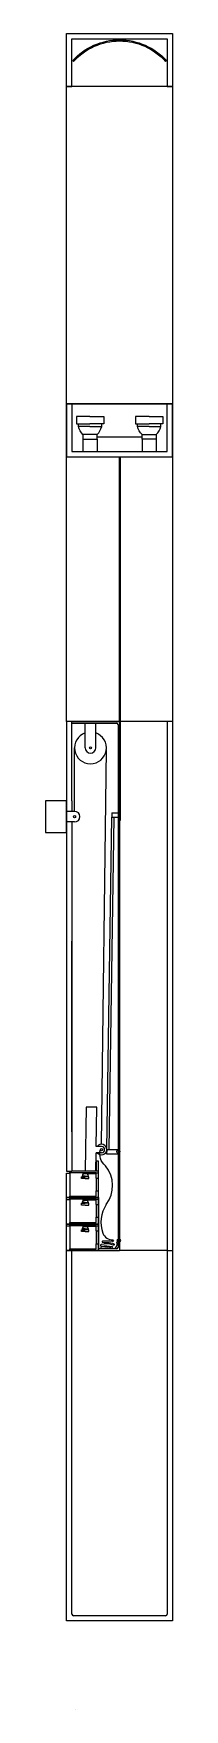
# Model space of a CAD drawing. Header units: millimetres. Extents: x -1834 to 111, y -353 to 145.
# Drawn here: x 86.8 to 110.8, y -195.7 to 121 of the extents above; entities that cross this region are included whole.
import ezdxf

# ---------------------------------------------------------------- set-up
doc = ezdxf.new("R2010")
doc.units = ezdxf.units.MM
doc.linetypes.add('DASHED', pattern=[19.05, 12.7, -6.35])

msp = doc.modelspace()

# ---------------------------------------------------------------- linework, layer by layer
for p, q in [((91.97, 115.87), (92.12, 115.73)), ((109.52, 115.73), (109.67, 115.87)), ((109.82, 111), (91.82, 111)), ((93.89, 44.37), (93.89, 42)), ((96.58, 44.79), (105.06, 44.79)), ((96.58, 44.37), (96.58, 42)), ((105.06, 44.37), (105.06, 42)), ((107.75, 44.37), (107.75, 42)), ((100.82, -9), (100.82, 41)), ((100.97, -27.73), (100.97, 41)), ((90.82, -9), (90.82, -94)), ((91.82, -9), (100.82, -9)), ((91.82, -24), (91.82, -9)), ((91.82, -9.3), (100.22, -9.3)), ((94.32, -14), (94.32, -9.3)), ((96.32, -14), (96.32, -9.3)), ((100.82, -9), (100.82, -109)), ((109.82, -9), (109.82, -109)), ((110.82, -9), (110.82, -109)), ((100.52, -9.6), (100.52, -108.4)), ((92.32, -26), (92.32, -14)), ((91.82, -24), (91.82, -26)), ((92.32, -26), (90.82, -26)), ((90.82, -26), (90.82, -94)), ((92.32, -28), (90.82, -28)), ((91.82, -28), (91.82, -94)), ((99.33, -26.28), (100.52, -26.3)), ((99.33, -26.28), (99.33, -27.08)), ((97.39, -90.52), (96.39, -90.51)), ((97.41, -89.32), (96.41, -89.31)), ((98.38, -89.9), (98.36, -90.7)), ((98.38, -89.9), (100.52, -89.93)), ((90.82, -94), (91.82, -94)), ((91.42, -94), (91.42, -99)), ((96.82, -94), (91.82, -94)), ((94.67, -94.41), (96.42, -94.41)), ((96.42, -94.3), (96.82, -94.3)), ((96.82, -95.3), (96.82, -94)), ((96.42, -95.3), (96.82, -95.3)), ((96.42, -95.3), (96.42, -97.7)), ((96.42, -97.7), (96.82, -97.7)), ((96.82, -97.7), (96.82, -95.3)), ((96.82, -99), (96.82, -97.7)), ((90.82, -99), (91.82, -99)), ((91.42, -99), (91.42, -104)), ((96.82, -99), (91.82, -99)), ((94.67, -99.41), (96.42, -99.41)), ((96.42, -99.3), (96.82, -99.3)), ((96.42, -100.3), (96.82, -100.3)), ((96.42, -100.3), (96.42, -102.7)), ((96.82, -100.3), (96.82, -99)), ((96.82, -102.7), (96.82, -100.3)), ((90.82, -104), (91.82, -104)), ((91.42, -104), (91.42, -109)), ((96.82, -104), (91.82, -104)), ((94.67, -104.41), (96.42, -104.41)), ((96.42, -102.7), (96.82, -102.7)), ((96.42, -104.3), (96.82, -104.3)), ((96.82, -104), (96.82, -102.7)), ((96.82, -105.3), (96.82, -104)), ((96.42, -105.3), (96.82, -105.3)), ((96.42, -105.3), (96.42, -107.7)), ((96.82, -107.7), (96.82, -105.3)), ((90.82, -109), (96.82, -109)), ((90.82, -179), (90.82, -109)), ((91.82, -177.7), (91.82, -109)), ((96.42, -107.7), (96.82, -107.7)), ((96.82, -109), (96.82, -107.7)), ((100.22, -108.7), (96.82, -108.7)), ((96.82, -109), (100.82, -109)), ((109.82, -109), (100.82, -109)), ((109.82, -109), (110.82, -109)), ((109.82, -109), (109.82, -177.7)), ((110.82, -109), (110.82, -179)), ((110.82, -179), (90.82, -179)), ((109.52, -178), (92.12, -178))]:
    msp.add_line(p, q)
at = {"linetype": 'DASHED', "ltscale": 0.1}
msp.add_line((91.82, 51), (109.82, 51), dxfattribs=at)
for points in [[(91.82, 111), (90.82, 111), (90.82, 121), (110.82, 121), (110.82, 111), (110.82, 111)], [(91.82, 111), (91.82, 120), (109.82, 120), (109.82, 111)], [(110.82, 111), (110.82, 111), (110.82, 51), (90.82, 51), (90.82, 111), (91.82, 111)], [(109.82, 111), (110.82, 111)], [(110.82, 111), (109.82, 111)], [(90.82, 51), (90.82, 41), (110.82, 41), (110.82, 51)], [(91.82, 51), (91.82, 42), (109.82, 42), (109.82, 51)], [(95.23, 48.61), (92.65, 48.61), (92.65, 47.26), (95.23, 47.26)], [(95.23, 48.61), (97.82, 48.61), (97.82, 47.26), (95.23, 47.26)], [(106.4, 48.61), (103.82, 48.61), (103.82, 47.26), (106.4, 47.26)], [(106.4, 48.61), (108.99, 48.61), (108.99, 47.26), (106.4, 47.26)], [(95.23, 46.74), (93.03, 46.74), (93.03, 47.26)], [(95.23, 46.74), (97.44, 46.74), (97.44, 47.26)], [(106.4, 46.74), (104.2, 46.74), (104.2, 47.26)], [(106.4, 46.74), (108.61, 46.74), (108.61, 47.26)], [(97.41, -88.92), (97.41, -88.92), (98.32, -14.32)], [(98.38, -89.9), (99.33, -27.08)], [(98.88, -89.9), (99.82, -27.09)], [(99.33, -26.28), (100.52, -26.3)], [(99.33, -27.08), (100.52, -27.1)], [(91.82, -86.54), (91.82, -50.51)], [(96.41, -89.31), (96.52, -81.91), (94.52, -81.88), (94.34, -93.87), (96.34, -93.9), (96.39, -90.51)], [(98.36, -90.7), (100.51, -90.73)], [(98.38, -89.9), (100.52, -89.93)], [(96.42, -95.3), (96.42, -94.3), (91.42, -94.3), (91.42, -94)], [(94.32, -94.92), (93.75, -94.92), (93.75, -95.05)], [(94.32, -94.92), (94.89, -94.92), (94.89, -95.05)], [(96.82, -94), (96.82, -92.08), (96.42, -92.08), (96.42, -94)], [(91.42, -99), (91.42, -98.7), (96.42, -98.7), (96.42, -97.7)], [(94.32, -95.4), (93.65, -95.4), (93.65, -95.05), (94.32, -95.05)], [(94.32, -95.4), (94.99, -95.4), (94.99, -95.05), (94.32, -95.05)], [(96.42, -100.3), (96.42, -99.3), (91.42, -99.3), (91.42, -99)], [(94.32, -100.4), (93.65, -100.4), (93.65, -100.05), (94.32, -100.05)], [(94.32, -99.92), (93.75, -99.92), (93.75, -100.05)], [(94.32, -99.92), (94.89, -99.92), (94.89, -100.05)], [(94.32, -100.4), (94.99, -100.4), (94.99, -100.05), (94.32, -100.05)], [(91.42, -104), (91.42, -103.7), (96.42, -103.7), (96.42, -102.7)], [(96.42, -105.3), (96.42, -104.3), (91.42, -104.3), (91.42, -104)], [(94.32, -105.4), (93.65, -105.4), (93.65, -105.05), (94.32, -105.05)], [(94.32, -104.92), (93.75, -104.92), (93.75, -105.05)], [(94.32, -104.92), (94.89, -104.92), (94.89, -105.05)], [(94.32, -105.4), (94.99, -105.4), (94.99, -105.05), (94.32, -105.05)], [(91.42, -109), (91.42, -108.7), (96.42, -108.7), (96.42, -107.7)]]:
    msp.add_lwpolyline(points)
for points in [[(91.97, 115.87, -0.444444), (109.67, 115.87, -0.444444)], [(92.12, 115.73, -0.444444), (109.52, 115.73, -0.444444)], [(93.89, 45.21, -0.135069), (93.03, 46.74, -1.828152)], [(96.58, 45.21, 0.135069), (97.44, 46.74, 1.828152)], [(105.06, 45.21, -0.135069), (104.2, 46.74, -1.828152)], [(107.75, 45.21, 0.135069), (108.61, 46.74, 1.828152)], [(98.31, -100.29, 0.346024), (98.15, -93, -0.29933), (97.2, -89.92, -3.444196)], [(93.97, -94.52, 0.135069), (93.75, -94.92, 1.828152)], [(94.67, -94.52, -0.135069), (94.89, -94.92, -1.828152)], [(93.97, -99.52, 0.135069), (93.75, -99.92, 1.828152)], [(94.67, -99.52, -0.135069), (94.89, -99.92, -1.828152)], [(98.31, -100.29), (98.31, -100.29, 0.24752), (97.67, -105.73, 0.292765), (99.54, -106.99, -0.388754), (99.65, -107.17, -0.405453), (99.46, -107.29, 0.08243), (97.61, -107.25, 0.868053), (97.61, -107.44, 0.072622), (98.53, -107.49, -0.149831), (99.75, -107.74, -1.003872), (99.63, -107.95, 0.128041), (97.33, -107.85, 0.85919), (97.42, -108.18, -0.092006), (99.41, -108.24, -0.833741), (99.41, -108.41, 0.075465), (97.38, -108.32, 0.940839), (97.49, -108.63, 1.324706)], [(93.97, -104.52, 0.135069), (93.75, -104.92, 1.828152)], [(94.67, -104.52, -0.135069), (94.89, -104.92, -1.828152)], [(97.49, -108.63, -0.090072), (99.71, -108.59, 0.276534), (100.14, -108.42, 0.203353), (100.33, -107.69, -0.403042), (100.67, -107.09, -0.142228)]]:
    msp.add_lwpolyline(points, format="xyb")
for points in [[(90.82, -9), (90.82, 51), (110.82, 51), (110.82, -9)], [(93.89, 44.37), (96.58, 44.37), (96.58, 45.21), (93.89, 45.21)], [(107.75, 44.37), (105.06, 44.37), (105.06, 45.21), (107.75, 45.21)], [(88.82, -30), (90.82, -30), (90.82, -24), (86.82, -24), (86.82, -30)], [(90.82, -94.35), (91.42, -94.35), (91.42, -99), (90.82, -99)], [(93.97, -94.3), (94.67, -94.3), (94.67, -94.52), (93.97, -94.52)], [(90.82, -104), (90.82, -99), (96.82, -99), (96.82, -104)], [(90.82, -99.35), (91.42, -99.35), (91.42, -104), (90.82, -104)], [(93.97, -99.3), (94.67, -99.3), (94.67, -99.52), (93.97, -99.52)], [(90.82, -109), (90.82, -104), (96.82, -104), (96.82, -109)], [(90.82, -104.35), (91.42, -104.35), (91.42, -109), (90.82, -109)], [(93.97, -104.3), (94.67, -104.3), (94.67, -104.52), (93.97, -104.52)], [(92.47, -195.72), (92.47, -195.72)]]:
    msp.add_lwpolyline(points, close=True)
for centre, radius in [((95.32, -14), 0.2), ((92.32, -27), 0.2), ((97.4, -89.92), 0.2), ((100.59, -90.29), 0.3), ((100.67, -107.09), 0.3)]:
    msp.add_circle(centre, radius)
for centre, radius, start, end in [((100.22, -9.6), 0.3, 0, 90), ((95.32, -14), 3, 109.4712, 70.5288), ((95.32, -14), 1, 180, 0), ((92.32, -27), 1, 270, 90), ((97.4, -89.92), 1, 216.0101, 142.2703), ((97.4, -89.92), 0.6, 269.1402, 89.1402), ((100.22, -108.4), 0.3, 270, 0), ((92.12, -177.7), 0.3, 180, 270), ((109.52, -177.7), 0.3, 270, 0)]:
    msp.add_arc(centre, radius, start, end)

doc.saveas('drawing.dxf')
